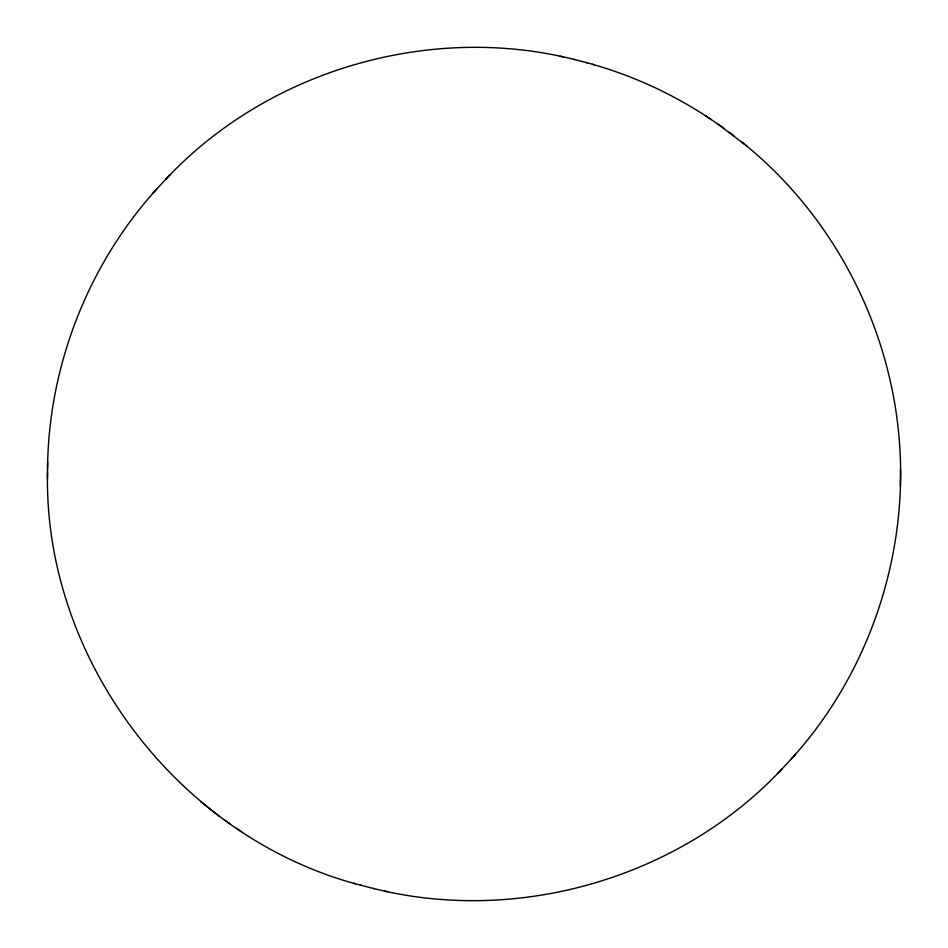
<?xml version="1.0" encoding="UTF-8"?>
<svg xmlns="http://www.w3.org/2000/svg" width="948" height="948" viewBox="0 0 948 948"><rect width="100%" height="100%" fill="white"/><g stroke="black" fill="none" stroke-linecap="round" stroke-linejoin="round"><path stroke-width="1.42" d="M361.354 885.361C179.492 838.707 43.442 659.927 47.507 472.021M47.554 468.691C48.419 366.248 88.046 264.634 156.941 188.782M791.059 759.218C871.342 671.208 910.957 548.288 898.325 429.942C886.747 318.338 829.595 211.973 741.715 141.963M900.529 469.414L900.399 485.909M47.471 478.586L47.601 462.091M165.829 179.231C267.917 70.093 430.119 22.906 574.879 59.605M373.121 888.395C517.881 925.094 680.083 877.907 782.171 768.769M152.438 193.665L170.225 174.468M777.775 773.532L795.562 754.335M560.126 56.24L563.088 56.939M384.912 891.061L387.874 891.76M573.824 59.333L587.476 62.852M360.524 885.148L374.176 888.667M592.488 64.298C634.674 76.29 674.917 95.108 711.296 119.59M353.746 883.228L355.512 883.702M586.646 62.639L594.254 64.772M718.217 124.342L747.071 146.205M224.095 819.759L229.783 823.658M236.704 828.41L241.87 831.941M706.13 116.059L723.905 128.241M200.929 801.795L218.787 815.861M729.213 132.139L734.131 136.026"/></g></svg>
